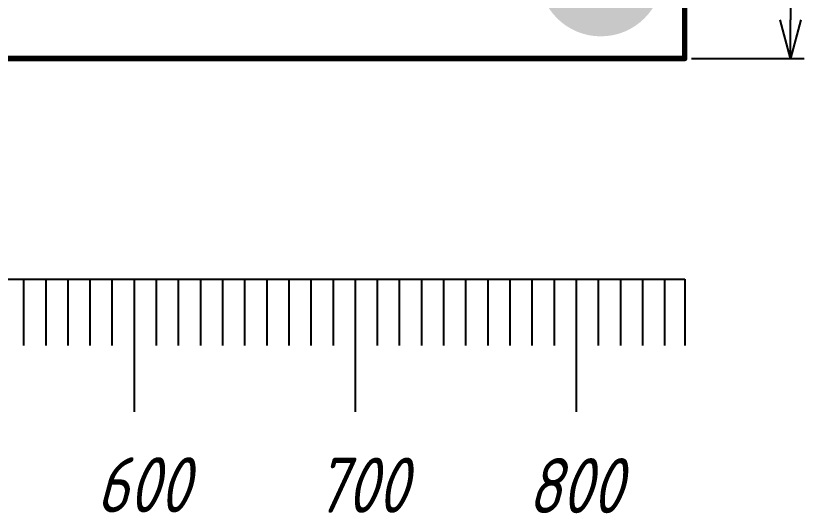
# Model space of a CAD drawing. Header units: millimetres. Extents: x 13 to 607, y 0 to 420.
# Drawn here: x 202 to 273.4, y 184.4 to 229.5 of the extents above; entities that cross this region are included whole.
import ezdxf

# ---------------------------------------------------------------- set-up
doc = ezdxf.new("R2010")
doc.units = ezdxf.units.MM
doc.layers.add('Mechanical1', color=6, linetype='Continuous')
doc.layers.add('TopLayer', color=1, linetype='Continuous')
doc.styles.get("Standard").update_dxf_attribs({"font": 'arial.ttf'})
doc.dimstyles.new('ISO-25', dxfattribs={"dimtxt": 2.5, "dimasz": 3.5, "dimexe": 1.25, "dimexo": 0.625, "dimtad": 1, "dimtxsty": 'Standard', "dimblk": 'OPEN30', "dimcen": 2.5, "dimadec": 0, "dimazin": 0, "dimtfac": 1, "dimtmove": 0, "dimatfit": 3, "dimfxl": 1, "dimarcsym": 0})

# ---------------------------------------------------------------- blocks, each defined once
blk = doc.blocks.new('*U5')
blk.add_line((0, 0), (0, -6))
blk = doc.blocks.new('*U6')
at = {"color": 0, "linetype": 'ByBlock', "lineweight": -2, "transparency": 16777216}
for p in [(202.742, 205.635), (204.742, 205.635), (206.742, 205.635), (208.742, 205.635), (210.742, 205.635), (212.742, 205.635), (214.742, 205.635), (216.742, 205.635), (218.742, 205.635), (220.742, 205.635), (222.742, 205.635), (224.742, 205.635), (226.742, 205.635), (228.742, 205.635), (230.742, 205.635), (232.742, 205.635), (234.742, 205.635), (236.742, 205.635), (238.742, 205.635), (240.742, 205.635), (242.742, 205.635), (244.742, 205.635), (246.742, 205.635), (248.742, 205.635), (250.742, 205.635), (252.742, 205.635), (254.742, 205.635), (256.742, 205.635), (258.742, 205.635), (260.742, 205.635)]:
    blk.add_blockref('*U5', p, dxfattribs=at)
blk = doc.blocks.new('*U7')
blk.add_line((0, 0), (0, -12))
blk = doc.blocks.new('*U8')
at = {"color": 0, "linetype": 'ByBlock', "lineweight": -2, "transparency": 16777216}
for p in [(212.742, 205.635), (232.742, 205.635), (252.742, 205.635)]:
    blk.add_blockref('*U7', p, dxfattribs=at)
blk = doc.blocks.new('_Open30')
at = {"color": 0, "linetype": 'ByBlock', "lineweight": -2}
for p, q in [((-1, 0.268), (0, 0)), ((0, 0), (-1, -0.268)), ((0, 0), (-1, 0))]:
    blk.add_line(p, q, dxfattribs=at)
blk = doc.blocks.new('*D21')
at = {"color": 0, "lineweight": -2, "transparency": 16777216}
for p, q in [((263.187, 357.495), (273.379, 357.495)), ((272.129, 353.995), (272.129, 229.135)), ((263.187, 225.635), (273.379, 225.635))]:
    blk.add_line(p, q, dxfattribs=at)
at = {"layer": 'Defpoints', "color": 0, "transparency": 16777216}
for p in [(262.562, 357.495), (262.562, 225.635), (272.129, 225.635)]:
    blk.add_point(p, dxfattribs=at)
at = {"color": 0, "lineweight": -2, "transparency": 16777216, "xscale": 3.5, "yscale": 3.5, "zscale": 3.5}
for p, rotation in [((272.129, 357.495), 90), ((272.129, 225.635), 270)]:
    blk.add_blockref('_Open30', p, dxfattribs=dict(at, rotation=rotation))
at = {"color": 0, "transparency": 16777216, "insert": (268.629, 291.565), "char_height": 2.5, "attachment_point": 5, "rotation": 90}
blk.add_mtext('{\\fGOST type A|b0|i1|c204|p34;\\H2x;66±0,1}', dxfattribs=at)

msp = doc.modelspace()

# ---------------------------------------------------------------- hatches: boundary and pattern name
at = {"layer": 'TopLayer'}
h = msp.add_hatch(color=1, dxfattribs=at)
edge = h.paths.add_edge_path()
edge.add_arc((254.97, 233.227), 5.594, 0, 360)

# ---------------------------------------------------------------- linework, layer by layer
for p, q in [((92.742, 205.635), (262.562, 205.635)), ((262.562, 205.635), (262.562, 199.635))]:
    msp.add_line(p, q)
at = {"layer": 'Mechanical1', "const_width": 0.507}
for points in [[(262.562, 225.635), (262.562, 357.495)], [(92.742, 225.635), (262.562, 225.635)]]:
    msp.add_lwpolyline(points, dxfattribs=at)
at = {"layer": 'Mechanical1', "const_width": 0.254}
msp.add_lwpolyline([(262.435, 225.635, 1), (262.689, 225.635, 1)], format="xyb", close=True, dxfattribs=at)
msp.add_lwpolyline([(262.435, 225.635, 1), (262.689, 225.635, 1)], format="xyb", close=True, dxfattribs=at)
at = {"layer": 'TopLayer'}
for p, q in [((262.562, 231.628), (262.562, 225.635)), ((262.562, 225.635), (145.011, 225.635))]:
    msp.add_line(p, q, dxfattribs=at)

# ---------------------------------------------------------------- block references
for name in ['*U6', '*U8']:
    msp.add_blockref(name, (0, 0))

# ---------------------------------------------------------------- texts
at = {"char_height": 5, "attachment_point": 3}
for s, insert in [('{\\fGOST type A|b0|i1|c204|p34;600}', (217.734, 189.513)), ('{\\fGOST type A|b0|i1|c204|p34;700}', (237.459, 189.48)), ('{\\fGOST type A|b0|i1|c204|p34;800}', (256.884, 189.436))]:
    msp.add_mtext_dynamic_manual_height_columns(s, width=7.39927, gutter_width=12.5, heights=[0], dxfattribs=dict(at, insert=insert))

# ---------------------------------------------------------------- dimensions: what is measured, and where the dimension line sits
dim = msp.add_aligned_dim(p1=(262.562, 357.495), p2=(262.562, 225.635), distance=9.567, text='{\\fGOST type A|b0|i1|c204|p34;\\H2x;66±0,1}', dimstyle='ISO-25')
dim.commit()
dim.dimension.update_dxf_attribs({"geometry": '*D21', "text_midpoint": (268.629, 291.565)})

doc.saveas('drawing.dxf')
